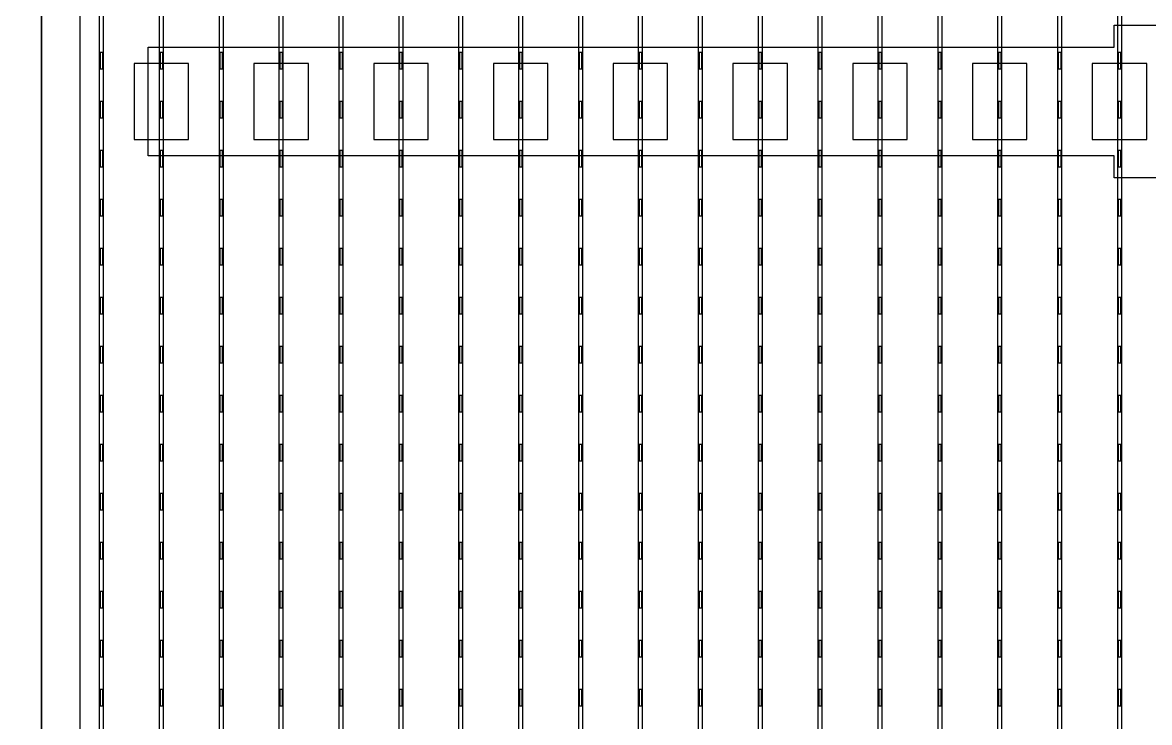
# Model space of a CAD drawing. Header units: millimetres. Extents: x -18 to 142, y -7 to 153.
# Drawn here: x 82.89 to 93.25, y 132.9 to 139.32 of the extents above; entities that cross this region are included whole.
import ezdxf

# ---------------------------------------------------------------- set-up
doc = ezdxf.new("R2010")
doc.units = ezdxf.units.MM
for name, color, linetype in [('BUSBARS', 3, 'Continuous'), ('CELLS', 5, 'Continuous'), ('CONTACT_PADS', 2, 'Continuous'), ('DICING', 4, 'Continuous'), ('FINGERS', 1, 'Continuous'), ('INSULATION', 2, 'Continuous')]:
    doc.layers.add(name, color=color, linetype=linetype)

msp = doc.modelspace()

# ---------------------------------------------------------------- linework, layer by layer
at = {"layer": 'BUSBARS'}
msp.add_lwpolyline([(102.99, 139.1), (102.99, 138.1), (94.12, 138.1), (94.12, 137.9), (92.92, 137.9), (92.92, 138.1), (84.05, 138.1), (84.05, 139.1), (92.92, 139.1), (92.92, 139.3), (94.12, 139.3), (94.12, 139.1), (102.99, 139.1)], close=True, dxfattribs=at)
at = {"layer": 'CELLS'}
for points in [[(83.07, 124.9), (83.07, 145.8), (62.17, 145.8), (62.17, 124.9), (83.07, 124.9)], [(103.97, 124.9), (103.97, 145.8), (83.07, 145.8), (83.07, 124.9), (103.97, 124.9)]]:
    msp.add_lwpolyline(points, close=True, dxfattribs=at)
at = {"layer": 'CONTACT_PADS'}
for points in [[(83.633, 138.9), (83.633, 139.05), (83.608, 139.05), (83.608, 138.9), (83.633, 138.9)], [(84.183, 138.9), (84.183, 139.05), (84.158, 139.05), (84.158, 138.9), (84.183, 138.9)], [(84.733, 138.9), (84.733, 139.05), (84.708, 139.05), (84.708, 138.9), (84.733, 138.9)], [(85.283, 138.9), (85.283, 139.05), (85.258, 139.05), (85.258, 138.9), (85.283, 138.9)], [(85.833, 138.9), (85.833, 139.05), (85.808, 139.05), (85.808, 138.9), (85.833, 138.9)], [(86.383, 138.9), (86.383, 139.05), (86.358, 139.05), (86.358, 138.9), (86.383, 138.9)], [(86.933, 138.9), (86.933, 139.05), (86.908, 139.05), (86.908, 138.9), (86.933, 138.9)], [(87.483, 138.9), (87.483, 139.05), (87.458, 139.05), (87.458, 138.9), (87.483, 138.9)], [(88.033, 138.9), (88.033, 139.05), (88.008, 139.05), (88.008, 138.9), (88.033, 138.9)], [(88.583, 138.9), (88.583, 139.05), (88.558, 139.05), (88.558, 138.9), (88.583, 138.9)], [(89.133, 138.9), (89.133, 139.05), (89.108, 139.05), (89.108, 138.9), (89.133, 138.9)], [(89.683, 138.9), (89.683, 139.05), (89.658, 139.05), (89.658, 138.9), (89.683, 138.9)], [(90.233, 138.9), (90.233, 139.05), (90.208, 139.05), (90.208, 138.9), (90.233, 138.9)], [(90.783, 138.9), (90.783, 139.05), (90.758, 139.05), (90.758, 138.9), (90.783, 138.9)], [(91.333, 138.9), (91.333, 139.05), (91.308, 139.05), (91.308, 138.9), (91.333, 138.9)], [(91.883, 138.9), (91.883, 139.05), (91.858, 139.05), (91.858, 138.9), (91.883, 138.9)], [(92.433, 138.9), (92.433, 139.05), (92.408, 139.05), (92.408, 138.9), (92.433, 138.9)], [(92.983, 138.9), (92.983, 139.05), (92.958, 139.05), (92.958, 138.9), (92.983, 138.9)], [(83.633, 138.45), (83.633, 138.6), (83.608, 138.6), (83.608, 138.45), (83.633, 138.45)], [(84.183, 138.45), (84.183, 138.6), (84.158, 138.6), (84.158, 138.45), (84.183, 138.45)], [(84.733, 138.45), (84.733, 138.6), (84.708, 138.6), (84.708, 138.45), (84.733, 138.45)], [(85.283, 138.45), (85.283, 138.6), (85.258, 138.6), (85.258, 138.45), (85.283, 138.45)], [(85.833, 138.45), (85.833, 138.6), (85.808, 138.6), (85.808, 138.45), (85.833, 138.45)], [(86.383, 138.45), (86.383, 138.6), (86.358, 138.6), (86.358, 138.45), (86.383, 138.45)], [(86.933, 138.45), (86.933, 138.6), (86.908, 138.6), (86.908, 138.45), (86.933, 138.45)], [(87.483, 138.45), (87.483, 138.6), (87.458, 138.6), (87.458, 138.45), (87.483, 138.45)], [(88.033, 138.45), (88.033, 138.6), (88.008, 138.6), (88.008, 138.45), (88.033, 138.45)], [(88.583, 138.45), (88.583, 138.6), (88.558, 138.6), (88.558, 138.45), (88.583, 138.45)], [(89.133, 138.45), (89.133, 138.6), (89.108, 138.6), (89.108, 138.45), (89.133, 138.45)], [(89.683, 138.45), (89.683, 138.6), (89.658, 138.6), (89.658, 138.45), (89.683, 138.45)], [(90.233, 138.45), (90.233, 138.6), (90.208, 138.6), (90.208, 138.45), (90.233, 138.45)], [(90.783, 138.45), (90.783, 138.6), (90.758, 138.6), (90.758, 138.45), (90.783, 138.45)], [(91.333, 138.45), (91.333, 138.6), (91.308, 138.6), (91.308, 138.45), (91.333, 138.45)], [(91.883, 138.45), (91.883, 138.6), (91.858, 138.6), (91.858, 138.45), (91.883, 138.45)], [(92.433, 138.45), (92.433, 138.6), (92.408, 138.6), (92.408, 138.45), (92.433, 138.45)], [(92.983, 138.45), (92.983, 138.6), (92.958, 138.6), (92.958, 138.45), (92.983, 138.45)], [(83.633, 138), (83.633, 138.15), (83.608, 138.15), (83.608, 138), (83.633, 138)], [(84.183, 138), (84.183, 138.15), (84.158, 138.15), (84.158, 138), (84.183, 138)], [(84.733, 138), (84.733, 138.15), (84.708, 138.15), (84.708, 138), (84.733, 138)], [(85.283, 138), (85.283, 138.15), (85.258, 138.15), (85.258, 138), (85.283, 138)], [(85.833, 138), (85.833, 138.15), (85.808, 138.15), (85.808, 138), (85.833, 138)], [(86.383, 138), (86.383, 138.15), (86.358, 138.15), (86.358, 138), (86.383, 138)], [(86.933, 138), (86.933, 138.15), (86.908, 138.15), (86.908, 138), (86.933, 138)], [(87.483, 138), (87.483, 138.15), (87.458, 138.15), (87.458, 138), (87.483, 138)], [(88.033, 138), (88.033, 138.15), (88.008, 138.15), (88.008, 138), (88.033, 138)], [(88.583, 138), (88.583, 138.15), (88.558, 138.15), (88.558, 138), (88.583, 138)], [(89.133, 138), (89.133, 138.15), (89.108, 138.15), (89.108, 138), (89.133, 138)], [(89.683, 138), (89.683, 138.15), (89.658, 138.15), (89.658, 138), (89.683, 138)], [(90.233, 138), (90.233, 138.15), (90.208, 138.15), (90.208, 138), (90.233, 138)], [(90.783, 138), (90.783, 138.15), (90.758, 138.15), (90.758, 138), (90.783, 138)], [(91.333, 138), (91.333, 138.15), (91.308, 138.15), (91.308, 138), (91.333, 138)], [(91.883, 138), (91.883, 138.15), (91.858, 138.15), (91.858, 138), (91.883, 138)], [(92.433, 138), (92.433, 138.15), (92.408, 138.15), (92.408, 138), (92.433, 138)], [(92.983, 138), (92.983, 138.15), (92.958, 138.15), (92.958, 138), (92.983, 138)], [(83.633, 137.55), (83.633, 137.7), (83.608, 137.7), (83.608, 137.55), (83.633, 137.55)], [(84.183, 137.55), (84.183, 137.7), (84.158, 137.7), (84.158, 137.55), (84.183, 137.55)], [(84.733, 137.55), (84.733, 137.7), (84.708, 137.7), (84.708, 137.55), (84.733, 137.55)], [(85.283, 137.55), (85.283, 137.7), (85.258, 137.7), (85.258, 137.55), (85.283, 137.55)], [(85.833, 137.55), (85.833, 137.7), (85.808, 137.7), (85.808, 137.55), (85.833, 137.55)], [(86.383, 137.55), (86.383, 137.7), (86.358, 137.7), (86.358, 137.55), (86.383, 137.55)], [(86.933, 137.55), (86.933, 137.7), (86.908, 137.7), (86.908, 137.55), (86.933, 137.55)], [(87.483, 137.55), (87.483, 137.7), (87.458, 137.7), (87.458, 137.55), (87.483, 137.55)], [(88.033, 137.55), (88.033, 137.7), (88.008, 137.7), (88.008, 137.55), (88.033, 137.55)], [(88.583, 137.55), (88.583, 137.7), (88.558, 137.7), (88.558, 137.55), (88.583, 137.55)], [(89.133, 137.55), (89.133, 137.7), (89.108, 137.7), (89.108, 137.55), (89.133, 137.55)], [(89.683, 137.55), (89.683, 137.7), (89.658, 137.7), (89.658, 137.55), (89.683, 137.55)], [(90.233, 137.55), (90.233, 137.7), (90.208, 137.7), (90.208, 137.55), (90.233, 137.55)], [(90.783, 137.55), (90.783, 137.7), (90.758, 137.7), (90.758, 137.55), (90.783, 137.55)], [(91.333, 137.55), (91.333, 137.7), (91.308, 137.7), (91.308, 137.55), (91.333, 137.55)], [(91.883, 137.55), (91.883, 137.7), (91.858, 137.7), (91.858, 137.55), (91.883, 137.55)], [(92.433, 137.55), (92.433, 137.7), (92.408, 137.7), (92.408, 137.55), (92.433, 137.55)], [(92.983, 137.55), (92.983, 137.7), (92.958, 137.7), (92.958, 137.55), (92.983, 137.55)], [(83.633, 137.1), (83.633, 137.25), (83.608, 137.25), (83.608, 137.1), (83.633, 137.1)], [(84.183, 137.1), (84.183, 137.25), (84.158, 137.25), (84.158, 137.1), (84.183, 137.1)], [(84.733, 137.1), (84.733, 137.25), (84.708, 137.25), (84.708, 137.1), (84.733, 137.1)], [(85.283, 137.1), (85.283, 137.25), (85.258, 137.25), (85.258, 137.1), (85.283, 137.1)], [(85.833, 137.1), (85.833, 137.25), (85.808, 137.25), (85.808, 137.1), (85.833, 137.1)], [(86.383, 137.1), (86.383, 137.25), (86.358, 137.25), (86.358, 137.1), (86.383, 137.1)], [(86.933, 137.1), (86.933, 137.25), (86.908, 137.25), (86.908, 137.1), (86.933, 137.1)], [(87.483, 137.1), (87.483, 137.25), (87.458, 137.25), (87.458, 137.1), (87.483, 137.1)], [(88.033, 137.1), (88.033, 137.25), (88.008, 137.25), (88.008, 137.1), (88.033, 137.1)], [(88.583, 137.1), (88.583, 137.25), (88.558, 137.25), (88.558, 137.1), (88.583, 137.1)], [(89.133, 137.1), (89.133, 137.25), (89.108, 137.25), (89.108, 137.1), (89.133, 137.1)], [(89.683, 137.1), (89.683, 137.25), (89.658, 137.25), (89.658, 137.1), (89.683, 137.1)], [(90.233, 137.1), (90.233, 137.25), (90.208, 137.25), (90.208, 137.1), (90.233, 137.1)], [(90.783, 137.1), (90.783, 137.25), (90.758, 137.25), (90.758, 137.1), (90.783, 137.1)], [(91.333, 137.1), (91.333, 137.25), (91.308, 137.25), (91.308, 137.1), (91.333, 137.1)], [(91.883, 137.1), (91.883, 137.25), (91.858, 137.25), (91.858, 137.1), (91.883, 137.1)], [(92.433, 137.1), (92.433, 137.25), (92.408, 137.25), (92.408, 137.1), (92.433, 137.1)], [(92.983, 137.1), (92.983, 137.25), (92.958, 137.25), (92.958, 137.1), (92.983, 137.1)], [(83.633, 136.65), (83.633, 136.8), (83.608, 136.8), (83.608, 136.65), (83.633, 136.65)], [(84.183, 136.65), (84.183, 136.8), (84.158, 136.8), (84.158, 136.65), (84.183, 136.65)], [(84.733, 136.65), (84.733, 136.8), (84.708, 136.8), (84.708, 136.65), (84.733, 136.65)], [(85.283, 136.65), (85.283, 136.8), (85.258, 136.8), (85.258, 136.65), (85.283, 136.65)], [(85.833, 136.65), (85.833, 136.8), (85.808, 136.8), (85.808, 136.65), (85.833, 136.65)], [(86.383, 136.65), (86.383, 136.8), (86.358, 136.8), (86.358, 136.65), (86.383, 136.65)], [(86.933, 136.65), (86.933, 136.8), (86.908, 136.8), (86.908, 136.65), (86.933, 136.65)], [(87.483, 136.65), (87.483, 136.8), (87.458, 136.8), (87.458, 136.65), (87.483, 136.65)], [(88.033, 136.65), (88.033, 136.8), (88.008, 136.8), (88.008, 136.65), (88.033, 136.65)], [(88.583, 136.65), (88.583, 136.8), (88.558, 136.8), (88.558, 136.65), (88.583, 136.65)], [(89.133, 136.65), (89.133, 136.8), (89.108, 136.8), (89.108, 136.65), (89.133, 136.65)], [(89.683, 136.65), (89.683, 136.8), (89.658, 136.8), (89.658, 136.65), (89.683, 136.65)], [(90.233, 136.65), (90.233, 136.8), (90.208, 136.8), (90.208, 136.65), (90.233, 136.65)], [(90.783, 136.65), (90.783, 136.8), (90.758, 136.8), (90.758, 136.65), (90.783, 136.65)], [(91.333, 136.65), (91.333, 136.8), (91.308, 136.8), (91.308, 136.65), (91.333, 136.65)], [(91.883, 136.65), (91.883, 136.8), (91.858, 136.8), (91.858, 136.65), (91.883, 136.65)], [(92.433, 136.65), (92.433, 136.8), (92.408, 136.8), (92.408, 136.65), (92.433, 136.65)], [(92.983, 136.65), (92.983, 136.8), (92.958, 136.8), (92.958, 136.65), (92.983, 136.65)], [(83.633, 136.2), (83.633, 136.35), (83.608, 136.35), (83.608, 136.2), (83.633, 136.2)], [(84.183, 136.2), (84.183, 136.35), (84.158, 136.35), (84.158, 136.2), (84.183, 136.2)], [(84.733, 136.2), (84.733, 136.35), (84.708, 136.35), (84.708, 136.2), (84.733, 136.2)], [(85.283, 136.2), (85.283, 136.35), (85.258, 136.35), (85.258, 136.2), (85.283, 136.2)], [(85.833, 136.2), (85.833, 136.35), (85.808, 136.35), (85.808, 136.2), (85.833, 136.2)], [(86.383, 136.2), (86.383, 136.35), (86.358, 136.35), (86.358, 136.2), (86.383, 136.2)], [(86.933, 136.2), (86.933, 136.35), (86.908, 136.35), (86.908, 136.2), (86.933, 136.2)], [(87.483, 136.2), (87.483, 136.35), (87.458, 136.35), (87.458, 136.2), (87.483, 136.2)], [(88.033, 136.2), (88.033, 136.35), (88.008, 136.35), (88.008, 136.2), (88.033, 136.2)], [(88.583, 136.2), (88.583, 136.35), (88.558, 136.35), (88.558, 136.2), (88.583, 136.2)], [(89.133, 136.2), (89.133, 136.35), (89.108, 136.35), (89.108, 136.2), (89.133, 136.2)], [(89.683, 136.2), (89.683, 136.35), (89.658, 136.35), (89.658, 136.2), (89.683, 136.2)], [(90.233, 136.2), (90.233, 136.35), (90.208, 136.35), (90.208, 136.2), (90.233, 136.2)], [(90.783, 136.2), (90.783, 136.35), (90.758, 136.35), (90.758, 136.2), (90.783, 136.2)], [(91.333, 136.2), (91.333, 136.35), (91.308, 136.35), (91.308, 136.2), (91.333, 136.2)], [(91.883, 136.2), (91.883, 136.35), (91.858, 136.35), (91.858, 136.2), (91.883, 136.2)], [(92.433, 136.2), (92.433, 136.35), (92.408, 136.35), (92.408, 136.2), (92.433, 136.2)], [(92.983, 136.2), (92.983, 136.35), (92.958, 136.35), (92.958, 136.2), (92.983, 136.2)], [(83.633, 135.75), (83.633, 135.9), (83.608, 135.9), (83.608, 135.75), (83.633, 135.75)], [(84.183, 135.75), (84.183, 135.9), (84.158, 135.9), (84.158, 135.75), (84.183, 135.75)], [(84.733, 135.75), (84.733, 135.9), (84.708, 135.9), (84.708, 135.75), (84.733, 135.75)], [(85.283, 135.75), (85.283, 135.9), (85.258, 135.9), (85.258, 135.75), (85.283, 135.75)], [(85.833, 135.75), (85.833, 135.9), (85.808, 135.9), (85.808, 135.75), (85.833, 135.75)], [(86.383, 135.75), (86.383, 135.9), (86.358, 135.9), (86.358, 135.75), (86.383, 135.75)], [(86.933, 135.75), (86.933, 135.9), (86.908, 135.9), (86.908, 135.75), (86.933, 135.75)], [(87.483, 135.75), (87.483, 135.9), (87.458, 135.9), (87.458, 135.75), (87.483, 135.75)], [(88.033, 135.75), (88.033, 135.9), (88.008, 135.9), (88.008, 135.75), (88.033, 135.75)], [(88.583, 135.75), (88.583, 135.9), (88.558, 135.9), (88.558, 135.75), (88.583, 135.75)], [(89.133, 135.75), (89.133, 135.9), (89.108, 135.9), (89.108, 135.75), (89.133, 135.75)], [(89.683, 135.75), (89.683, 135.9), (89.658, 135.9), (89.658, 135.75), (89.683, 135.75)], [(90.233, 135.75), (90.233, 135.9), (90.208, 135.9), (90.208, 135.75), (90.233, 135.75)], [(90.783, 135.75), (90.783, 135.9), (90.758, 135.9), (90.758, 135.75), (90.783, 135.75)], [(91.333, 135.75), (91.333, 135.9), (91.308, 135.9), (91.308, 135.75), (91.333, 135.75)], [(91.883, 135.75), (91.883, 135.9), (91.858, 135.9), (91.858, 135.75), (91.883, 135.75)], [(92.433, 135.75), (92.433, 135.9), (92.408, 135.9), (92.408, 135.75), (92.433, 135.75)], [(92.983, 135.75), (92.983, 135.9), (92.958, 135.9), (92.958, 135.75), (92.983, 135.75)], [(83.633, 135.3), (83.633, 135.45), (83.608, 135.45), (83.608, 135.3), (83.633, 135.3)], [(84.183, 135.3), (84.183, 135.45), (84.158, 135.45), (84.158, 135.3), (84.183, 135.3)], [(84.733, 135.3), (84.733, 135.45), (84.708, 135.45), (84.708, 135.3), (84.733, 135.3)], [(85.283, 135.3), (85.283, 135.45), (85.258, 135.45), (85.258, 135.3), (85.283, 135.3)], [(85.833, 135.3), (85.833, 135.45), (85.808, 135.45), (85.808, 135.3), (85.833, 135.3)], [(86.383, 135.3), (86.383, 135.45), (86.358, 135.45), (86.358, 135.3), (86.383, 135.3)], [(86.933, 135.3), (86.933, 135.45), (86.908, 135.45), (86.908, 135.3), (86.933, 135.3)], [(87.483, 135.3), (87.483, 135.45), (87.458, 135.45), (87.458, 135.3), (87.483, 135.3)], [(88.033, 135.3), (88.033, 135.45), (88.008, 135.45), (88.008, 135.3), (88.033, 135.3)], [(88.583, 135.3), (88.583, 135.45), (88.558, 135.45), (88.558, 135.3), (88.583, 135.3)], [(89.133, 135.3), (89.133, 135.45), (89.108, 135.45), (89.108, 135.3), (89.133, 135.3)], [(89.683, 135.3), (89.683, 135.45), (89.658, 135.45), (89.658, 135.3), (89.683, 135.3)], [(90.233, 135.3), (90.233, 135.45), (90.208, 135.45), (90.208, 135.3), (90.233, 135.3)], [(90.783, 135.3), (90.783, 135.45), (90.758, 135.45), (90.758, 135.3), (90.783, 135.3)], [(91.333, 135.3), (91.333, 135.45), (91.308, 135.45), (91.308, 135.3), (91.333, 135.3)], [(91.883, 135.3), (91.883, 135.45), (91.858, 135.45), (91.858, 135.3), (91.883, 135.3)], [(92.433, 135.3), (92.433, 135.45), (92.408, 135.45), (92.408, 135.3), (92.433, 135.3)], [(92.983, 135.3), (92.983, 135.45), (92.958, 135.45), (92.958, 135.3), (92.983, 135.3)], [(83.633, 134.85), (83.633, 135), (83.608, 135), (83.608, 134.85), (83.633, 134.85)], [(84.183, 134.85), (84.183, 135), (84.158, 135), (84.158, 134.85), (84.183, 134.85)], [(84.733, 134.85), (84.733, 135), (84.708, 135), (84.708, 134.85), (84.733, 134.85)], [(85.283, 134.85), (85.283, 135), (85.258, 135), (85.258, 134.85), (85.283, 134.85)], [(85.833, 134.85), (85.833, 135), (85.808, 135), (85.808, 134.85), (85.833, 134.85)], [(86.383, 134.85), (86.383, 135), (86.358, 135), (86.358, 134.85), (86.383, 134.85)], [(86.933, 134.85), (86.933, 135), (86.908, 135), (86.908, 134.85), (86.933, 134.85)], [(87.483, 134.85), (87.483, 135), (87.458, 135), (87.458, 134.85), (87.483, 134.85)], [(88.033, 134.85), (88.033, 135), (88.008, 135), (88.008, 134.85), (88.033, 134.85)], [(88.583, 134.85), (88.583, 135), (88.558, 135), (88.558, 134.85), (88.583, 134.85)], [(89.133, 134.85), (89.133, 135), (89.108, 135), (89.108, 134.85), (89.133, 134.85)], [(89.683, 134.85), (89.683, 135), (89.658, 135), (89.658, 134.85), (89.683, 134.85)], [(90.233, 134.85), (90.233, 135), (90.208, 135), (90.208, 134.85), (90.233, 134.85)], [(90.783, 134.85), (90.783, 135), (90.758, 135), (90.758, 134.85), (90.783, 134.85)], [(91.333, 134.85), (91.333, 135), (91.308, 135), (91.308, 134.85), (91.333, 134.85)], [(91.883, 134.85), (91.883, 135), (91.858, 135), (91.858, 134.85), (91.883, 134.85)], [(92.433, 134.85), (92.433, 135), (92.408, 135), (92.408, 134.85), (92.433, 134.85)], [(92.983, 134.85), (92.983, 135), (92.958, 135), (92.958, 134.85), (92.983, 134.85)], [(83.633, 134.4), (83.633, 134.55), (83.608, 134.55), (83.608, 134.4), (83.633, 134.4)], [(84.183, 134.4), (84.183, 134.55), (84.158, 134.55), (84.158, 134.4), (84.183, 134.4)], [(84.733, 134.4), (84.733, 134.55), (84.708, 134.55), (84.708, 134.4), (84.733, 134.4)], [(85.283, 134.4), (85.283, 134.55), (85.258, 134.55), (85.258, 134.4), (85.283, 134.4)], [(85.833, 134.4), (85.833, 134.55), (85.808, 134.55), (85.808, 134.4), (85.833, 134.4)], [(86.383, 134.4), (86.383, 134.55), (86.358, 134.55), (86.358, 134.4), (86.383, 134.4)], [(86.933, 134.4), (86.933, 134.55), (86.908, 134.55), (86.908, 134.4), (86.933, 134.4)], [(87.483, 134.4), (87.483, 134.55), (87.458, 134.55), (87.458, 134.4), (87.483, 134.4)], [(88.033, 134.4), (88.033, 134.55), (88.008, 134.55), (88.008, 134.4), (88.033, 134.4)], [(88.583, 134.4), (88.583, 134.55), (88.558, 134.55), (88.558, 134.4), (88.583, 134.4)], [(89.133, 134.4), (89.133, 134.55), (89.108, 134.55), (89.108, 134.4), (89.133, 134.4)], [(89.683, 134.4), (89.683, 134.55), (89.658, 134.55), (89.658, 134.4), (89.683, 134.4)], [(90.233, 134.4), (90.233, 134.55), (90.208, 134.55), (90.208, 134.4), (90.233, 134.4)], [(90.783, 134.4), (90.783, 134.55), (90.758, 134.55), (90.758, 134.4), (90.783, 134.4)], [(91.333, 134.4), (91.333, 134.55), (91.308, 134.55), (91.308, 134.4), (91.333, 134.4)], [(91.883, 134.4), (91.883, 134.55), (91.858, 134.55), (91.858, 134.4), (91.883, 134.4)], [(92.433, 134.4), (92.433, 134.55), (92.408, 134.55), (92.408, 134.4), (92.433, 134.4)], [(92.983, 134.4), (92.983, 134.55), (92.958, 134.55), (92.958, 134.4), (92.983, 134.4)], [(83.633, 133.95), (83.633, 134.1), (83.608, 134.1), (83.608, 133.95), (83.633, 133.95)], [(84.183, 133.95), (84.183, 134.1), (84.158, 134.1), (84.158, 133.95), (84.183, 133.95)], [(84.733, 133.95), (84.733, 134.1), (84.708, 134.1), (84.708, 133.95), (84.733, 133.95)], [(85.283, 133.95), (85.283, 134.1), (85.258, 134.1), (85.258, 133.95), (85.283, 133.95)], [(85.833, 133.95), (85.833, 134.1), (85.808, 134.1), (85.808, 133.95), (85.833, 133.95)], [(86.383, 133.95), (86.383, 134.1), (86.358, 134.1), (86.358, 133.95), (86.383, 133.95)], [(86.933, 133.95), (86.933, 134.1), (86.908, 134.1), (86.908, 133.95), (86.933, 133.95)], [(87.483, 133.95), (87.483, 134.1), (87.458, 134.1), (87.458, 133.95), (87.483, 133.95)], [(88.033, 133.95), (88.033, 134.1), (88.008, 134.1), (88.008, 133.95), (88.033, 133.95)], [(88.583, 133.95), (88.583, 134.1), (88.558, 134.1), (88.558, 133.95), (88.583, 133.95)], [(89.133, 133.95), (89.133, 134.1), (89.108, 134.1), (89.108, 133.95), (89.133, 133.95)], [(89.683, 133.95), (89.683, 134.1), (89.658, 134.1), (89.658, 133.95), (89.683, 133.95)], [(90.233, 133.95), (90.233, 134.1), (90.208, 134.1), (90.208, 133.95), (90.233, 133.95)], [(90.783, 133.95), (90.783, 134.1), (90.758, 134.1), (90.758, 133.95), (90.783, 133.95)], [(91.333, 133.95), (91.333, 134.1), (91.308, 134.1), (91.308, 133.95), (91.333, 133.95)], [(91.883, 133.95), (91.883, 134.1), (91.858, 134.1), (91.858, 133.95), (91.883, 133.95)], [(92.433, 133.95), (92.433, 134.1), (92.408, 134.1), (92.408, 133.95), (92.433, 133.95)], [(92.983, 133.95), (92.983, 134.1), (92.958, 134.1), (92.958, 133.95), (92.983, 133.95)], [(83.633, 133.5), (83.633, 133.65), (83.608, 133.65), (83.608, 133.5), (83.633, 133.5)], [(84.183, 133.5), (84.183, 133.65), (84.158, 133.65), (84.158, 133.5), (84.183, 133.5)], [(84.733, 133.5), (84.733, 133.65), (84.708, 133.65), (84.708, 133.5), (84.733, 133.5)], [(85.283, 133.5), (85.283, 133.65), (85.258, 133.65), (85.258, 133.5), (85.283, 133.5)], [(85.833, 133.5), (85.833, 133.65), (85.808, 133.65), (85.808, 133.5), (85.833, 133.5)], [(86.383, 133.5), (86.383, 133.65), (86.358, 133.65), (86.358, 133.5), (86.383, 133.5)], [(86.933, 133.5), (86.933, 133.65), (86.908, 133.65), (86.908, 133.5), (86.933, 133.5)], [(87.483, 133.5), (87.483, 133.65), (87.458, 133.65), (87.458, 133.5), (87.483, 133.5)], [(88.033, 133.5), (88.033, 133.65), (88.008, 133.65), (88.008, 133.5), (88.033, 133.5)], [(88.583, 133.5), (88.583, 133.65), (88.558, 133.65), (88.558, 133.5), (88.583, 133.5)], [(89.133, 133.5), (89.133, 133.65), (89.108, 133.65), (89.108, 133.5), (89.133, 133.5)], [(89.683, 133.5), (89.683, 133.65), (89.658, 133.65), (89.658, 133.5), (89.683, 133.5)], [(90.233, 133.5), (90.233, 133.65), (90.208, 133.65), (90.208, 133.5), (90.233, 133.5)], [(90.783, 133.5), (90.783, 133.65), (90.758, 133.65), (90.758, 133.5), (90.783, 133.5)], [(91.333, 133.5), (91.333, 133.65), (91.308, 133.65), (91.308, 133.5), (91.333, 133.5)], [(91.883, 133.5), (91.883, 133.65), (91.858, 133.65), (91.858, 133.5), (91.883, 133.5)], [(92.433, 133.5), (92.433, 133.65), (92.408, 133.65), (92.408, 133.5), (92.433, 133.5)], [(92.983, 133.5), (92.983, 133.65), (92.958, 133.65), (92.958, 133.5), (92.983, 133.5)], [(83.633, 133.05), (83.633, 133.2), (83.608, 133.2), (83.608, 133.05), (83.633, 133.05)], [(84.183, 133.05), (84.183, 133.2), (84.158, 133.2), (84.158, 133.05), (84.183, 133.05)], [(84.733, 133.05), (84.733, 133.2), (84.708, 133.2), (84.708, 133.05), (84.733, 133.05)], [(85.283, 133.05), (85.283, 133.2), (85.258, 133.2), (85.258, 133.05), (85.283, 133.05)], [(85.833, 133.05), (85.833, 133.2), (85.808, 133.2), (85.808, 133.05), (85.833, 133.05)], [(86.383, 133.05), (86.383, 133.2), (86.358, 133.2), (86.358, 133.05), (86.383, 133.05)], [(86.933, 133.05), (86.933, 133.2), (86.908, 133.2), (86.908, 133.05), (86.933, 133.05)], [(87.483, 133.05), (87.483, 133.2), (87.458, 133.2), (87.458, 133.05), (87.483, 133.05)], [(88.033, 133.05), (88.033, 133.2), (88.008, 133.2), (88.008, 133.05), (88.033, 133.05)], [(88.583, 133.05), (88.583, 133.2), (88.558, 133.2), (88.558, 133.05), (88.583, 133.05)], [(89.133, 133.05), (89.133, 133.2), (89.108, 133.2), (89.108, 133.05), (89.133, 133.05)], [(89.683, 133.05), (89.683, 133.2), (89.658, 133.2), (89.658, 133.05), (89.683, 133.05)], [(90.233, 133.05), (90.233, 133.2), (90.208, 133.2), (90.208, 133.05), (90.233, 133.05)], [(90.783, 133.05), (90.783, 133.2), (90.758, 133.2), (90.758, 133.05), (90.783, 133.05)], [(91.333, 133.05), (91.333, 133.2), (91.308, 133.2), (91.308, 133.05), (91.333, 133.05)], [(91.883, 133.05), (91.883, 133.2), (91.858, 133.2), (91.858, 133.05), (91.883, 133.05)], [(92.433, 133.05), (92.433, 133.2), (92.408, 133.2), (92.408, 133.05), (92.433, 133.05)], [(92.983, 133.05), (92.983, 133.2), (92.958, 133.2), (92.958, 133.05), (92.983, 133.05)]]:
    msp.add_lwpolyline(points, close=True, dxfattribs=at)
at = {"layer": 'DICING'}
msp.add_line((83.07, -7.35), (83.07, 152.65), dxfattribs=at)
msp.add_line((83.07, -7.35), (83.07, 152.65), dxfattribs=at)
msp.add_line((83.07, -7.35), (83.07, 152.65), dxfattribs=at)
msp.add_line((83.07, -7.35), (83.07, 152.65), dxfattribs=at)
msp.add_line((83.07, -7.35), (83.07, 152.65), dxfattribs=at)
msp.add_line((83.07, -7.35), (83.07, 152.65), dxfattribs=at)
at = {"layer": 'FINGERS'}
for points in [[(83.64, 125.4), (83.64, 145.3), (83.6, 145.3), (83.6, 125.4), (83.64, 125.4)], [(84.19, 125.4), (84.19, 145.3), (84.15, 145.3), (84.15, 125.4), (84.19, 125.4)], [(84.74, 125.4), (84.74, 145.3), (84.7, 145.3), (84.7, 125.4), (84.74, 125.4)], [(85.29, 125.4), (85.29, 145.3), (85.25, 145.3), (85.25, 125.4), (85.29, 125.4)], [(85.84, 125.4), (85.84, 145.3), (85.8, 145.3), (85.8, 125.4), (85.84, 125.4)], [(86.39, 125.4), (86.39, 145.3), (86.35, 145.3), (86.35, 125.4), (86.39, 125.4)], [(86.94, 125.4), (86.94, 145.3), (86.9, 145.3), (86.9, 125.4), (86.94, 125.4)], [(87.49, 125.4), (87.49, 145.3), (87.45, 145.3), (87.45, 125.4), (87.49, 125.4)], [(88.04, 125.4), (88.04, 145.3), (88, 145.3), (88, 125.4), (88.04, 125.4)], [(88.59, 125.4), (88.59, 145.3), (88.55, 145.3), (88.55, 125.4), (88.59, 125.4)], [(89.14, 125.4), (89.14, 145.3), (89.1, 145.3), (89.1, 125.4), (89.14, 125.4)], [(89.69, 125.4), (89.69, 145.3), (89.65, 145.3), (89.65, 125.4), (89.69, 125.4)], [(90.24, 125.4), (90.24, 145.3), (90.2, 145.3), (90.2, 125.4), (90.24, 125.4)], [(90.79, 125.4), (90.79, 145.3), (90.75, 145.3), (90.75, 125.4), (90.79, 125.4)], [(91.34, 125.4), (91.34, 145.3), (91.3, 145.3), (91.3, 125.4), (91.34, 125.4)], [(91.89, 125.4), (91.89, 145.3), (91.85, 145.3), (91.85, 125.4), (91.89, 125.4)], [(92.44, 125.4), (92.44, 145.3), (92.4, 145.3), (92.4, 125.4), (92.44, 125.4)], [(92.99, 125.4), (92.99, 145.3), (92.95, 145.3), (92.95, 125.4), (92.99, 125.4)]]:
    msp.add_lwpolyline(points, close=True, dxfattribs=at)
at = {"layer": 'INSULATION'}
for points in [[(103.62, 125.25), (103.62, 145.45), (83.42, 145.45), (83.42, 125.25), (103.62, 125.25)], [(84.42, 138.25), (84.42, 138.95), (83.92, 138.95), (83.92, 138.25), (84.42, 138.25)], [(85.52, 138.25), (85.52, 138.95), (85.02, 138.95), (85.02, 138.25), (85.52, 138.25)], [(86.62, 138.25), (86.62, 138.95), (86.12, 138.95), (86.12, 138.25), (86.62, 138.25)], [(87.72, 138.25), (87.72, 138.95), (87.22, 138.95), (87.22, 138.25), (87.72, 138.25)], [(88.82, 138.25), (88.82, 138.95), (88.32, 138.95), (88.32, 138.25), (88.82, 138.25)], [(89.92, 138.25), (89.92, 138.95), (89.42, 138.95), (89.42, 138.25), (89.92, 138.25)], [(91.02, 138.25), (91.02, 138.95), (90.52, 138.95), (90.52, 138.25), (91.02, 138.25)], [(92.12, 138.25), (92.12, 138.95), (91.62, 138.95), (91.62, 138.25), (92.12, 138.25)], [(93.22, 138.25), (93.22, 138.95), (92.72, 138.95), (92.72, 138.25), (93.22, 138.25)]]:
    msp.add_lwpolyline(points, close=True, dxfattribs=at)

doc.saveas('drawing.dxf')
